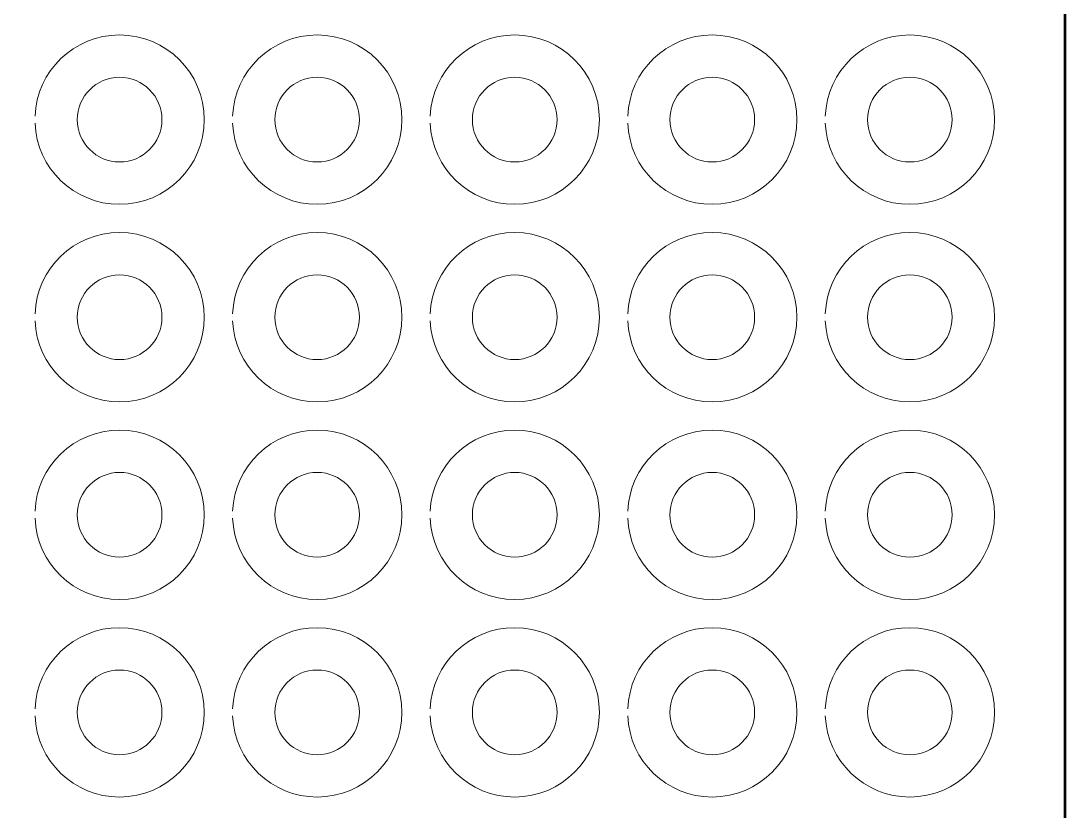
# Model space of a CAD drawing. Header units: centimetres. Extents: x -17.9 to -3.1, y -25.3 to -4.3.
# Drawn here: x -10.5 to -3.1, y -20.55 to -14.95 of the extents above; entities that cross this region are included whole.
import ezdxf

# ---------------------------------------------------------------- set-up
doc = ezdxf.new("R2010")
doc.units = ezdxf.units.CM
doc.header["$MEASUREMENT"] = 0
doc.layers.add('Layer 1', color=7, linetype='Continuous')

msp = doc.modelspace()

# ---------------------------------------------------------------- linework, layer by layer
at = {"layer": 'Layer 1', "color": 7, "lineweight": 53}
msp.add_open_spline([(-17.90003, -24.8499), (-17.90003, -24.8499), (-17.90003, -4.84994), (-17.90003, -4.84994), (-17.90003, -4.84994), (-17.90003, -4.57297), (-17.67694, -4.34998), (-17.39994, -4.34998), (-17.39994, -4.34998), (-17.39994, -4.34998), (-3.60007, -4.34998), (-3.60007, -4.34998), (-3.60007, -4.34998), (-3.32293, -4.34998), (-3.09997, -4.57297), (-3.09997, -4.84994), (-3.09997, -4.84994), (-3.09997, -4.84994), (-3.09997, -24.8499), (-3.09997, -24.8499), (-3.09997, -24.8499), (-3.09997, -25.1269), (-3.32293, -25.34999), (-3.60007, -25.34999), (-3.60007, -25.34999), (-3.60007, -25.34999), (-17.39994, -25.34999), (-17.39994, -25.34999), (-17.39994, -25.34999), (-17.67694, -25.34999), (-17.90003, -25.1269), (-17.90003, -24.8499)], degree=3, knots=[0, 0, 0, 0, 0.125, 0.125, 0.125, 0.125, 0.25, 0.25, 0.25, 0.25, 0.375, 0.375, 0.375, 0.375, 0.5, 0.5, 0.5, 0.5, 0.625, 0.625, 0.625, 0.625, 0.75, 0.75, 0.75, 0.75, 0.875, 0.875, 0.875, 0.875, 1, 1, 1, 1], dxfattribs=at)
at = {"layer": 'Layer 1', "color": 250, "lineweight": 20}
for points in [[(-10.39972, -15.625), (-10.3866, -15.30527), (-10.12318, -15.05), (-9.80024, -15.05), (-9.80024, -15.05), (-9.46896, -15.05), (-9.20028, -15.31868), (-9.20028, -15.65), (-9.20028, -15.65), (-9.20028, -15.98129), (-9.46896, -16.25), (-9.80024, -16.25), (-9.80024, -16.25), (-10.12318, -16.25), (-10.3866, -15.9947), (-10.39972, -15.675)], [(-8.99972, -15.625), (-8.9866, -15.30527), (-8.72318, -15.05), (-8.40024, -15.05), (-8.40024, -15.05), (-8.06896, -15.05), (-7.80028, -15.31868), (-7.80028, -15.65), (-7.80028, -15.65), (-7.80028, -15.98129), (-8.06896, -16.25), (-8.40024, -16.25), (-8.40024, -16.25), (-8.72318, -16.25), (-8.9866, -15.9947), (-8.99972, -15.675)], [(-7.59972, -15.625), (-7.5866, -15.30527), (-7.32318, -15.05), (-7.00024, -15.05), (-7.00024, -15.05), (-6.66896, -15.05), (-6.40028, -15.31868), (-6.40028, -15.65), (-6.40028, -15.65), (-6.40028, -15.98129), (-6.66896, -16.25), (-7.00024, -16.25), (-7.00024, -16.25), (-7.32318, -16.25), (-7.5866, -15.9947), (-7.59972, -15.675)], [(-6.19972, -15.625), (-6.1866, -15.30527), (-5.92318, -15.05), (-5.60024, -15.05), (-5.60024, -15.05), (-5.26896, -15.05), (-5.00028, -15.31868), (-5.00028, -15.65), (-5.00028, -15.65), (-5.00028, -15.98129), (-5.26896, -16.25), (-5.60024, -16.25), (-5.60024, -16.25), (-5.92318, -16.25), (-6.1866, -15.9947), (-6.19972, -15.675)], [(-4.79972, -15.625), (-4.7866, -15.30527), (-4.52318, -15.05), (-4.20024, -15.05), (-4.20024, -15.05), (-3.86896, -15.05), (-3.60028, -15.31868), (-3.60028, -15.65), (-3.60028, -15.65), (-3.60028, -15.98129), (-3.86896, -16.25), (-4.20024, -16.25), (-4.20024, -16.25), (-4.52318, -16.25), (-4.7866, -15.9947), (-4.79972, -15.675)], [(-9.80026, -15.35), (-9.63462, -15.35), (-9.50028, -15.48434), (-9.50028, -15.65), (-9.50028, -15.65), (-9.50028, -15.81564), (-9.63462, -15.95), (-9.80026, -15.95), (-9.80026, -15.95), (-9.96592, -15.95), (-10.10028, -15.81564), (-10.10028, -15.65), (-10.10028, -15.65), (-10.10028, -15.48434), (-9.96592, -15.35), (-9.80026, -15.35)], [(-8.40026, -15.35), (-8.23462, -15.35), (-8.10028, -15.48434), (-8.10028, -15.65), (-8.10028, -15.65), (-8.10028, -15.81564), (-8.23462, -15.95), (-8.40026, -15.95), (-8.40026, -15.95), (-8.56592, -15.95), (-8.70028, -15.81564), (-8.70028, -15.65), (-8.70028, -15.65), (-8.70028, -15.48434), (-8.56592, -15.35), (-8.40026, -15.35)], [(-7.00026, -15.35), (-6.83462, -15.35), (-6.70028, -15.48434), (-6.70028, -15.65), (-6.70028, -15.65), (-6.70028, -15.81564), (-6.83462, -15.95), (-7.00026, -15.95), (-7.00026, -15.95), (-7.16592, -15.95), (-7.30028, -15.81564), (-7.30028, -15.65), (-7.30028, -15.65), (-7.30028, -15.48434), (-7.16592, -15.35), (-7.00026, -15.35)], [(-5.60026, -15.35), (-5.43462, -15.35), (-5.30028, -15.48434), (-5.30028, -15.65), (-5.30028, -15.65), (-5.30028, -15.81564), (-5.43462, -15.95), (-5.60026, -15.95), (-5.60026, -15.95), (-5.76592, -15.95), (-5.90028, -15.81564), (-5.90028, -15.65), (-5.90028, -15.65), (-5.90028, -15.48434), (-5.76592, -15.35), (-5.60026, -15.35)], [(-4.20026, -15.35), (-4.03462, -15.35), (-3.90028, -15.48434), (-3.90028, -15.65), (-3.90028, -15.65), (-3.90028, -15.81564), (-4.03462, -15.95), (-4.20026, -15.95), (-4.20026, -15.95), (-4.36592, -15.95), (-4.50028, -15.81564), (-4.50028, -15.65), (-4.50028, -15.65), (-4.50028, -15.48434), (-4.36592, -15.35), (-4.20026, -15.35)], [(-10.39972, -17.025), (-10.3866, -16.70527), (-10.12318, -16.45), (-9.80024, -16.45), (-9.80024, -16.45), (-9.46896, -16.45), (-9.20028, -16.71868), (-9.20028, -17.05), (-9.20028, -17.05), (-9.20028, -17.38129), (-9.46896, -17.65), (-9.80024, -17.65), (-9.80024, -17.65), (-10.12318, -17.65), (-10.3866, -17.3947), (-10.39972, -17.075)], [(-8.99972, -17.025), (-8.9866, -16.70527), (-8.72318, -16.45), (-8.40024, -16.45), (-8.40024, -16.45), (-8.06896, -16.45), (-7.80028, -16.71868), (-7.80028, -17.05), (-7.80028, -17.05), (-7.80028, -17.38129), (-8.06896, -17.65), (-8.40024, -17.65), (-8.40024, -17.65), (-8.72318, -17.65), (-8.9866, -17.3947), (-8.99972, -17.075)], [(-7.59972, -17.025), (-7.5866, -16.70527), (-7.32318, -16.45), (-7.00024, -16.45), (-7.00024, -16.45), (-6.66896, -16.45), (-6.40028, -16.71868), (-6.40028, -17.05), (-6.40028, -17.05), (-6.40028, -17.38129), (-6.66896, -17.65), (-7.00024, -17.65), (-7.00024, -17.65), (-7.32318, -17.65), (-7.5866, -17.3947), (-7.59972, -17.075)], [(-6.19972, -17.025), (-6.1866, -16.70527), (-5.92318, -16.45), (-5.60024, -16.45), (-5.60024, -16.45), (-5.26896, -16.45), (-5.00028, -16.71868), (-5.00028, -17.05), (-5.00028, -17.05), (-5.00028, -17.38129), (-5.26896, -17.65), (-5.60024, -17.65), (-5.60024, -17.65), (-5.92318, -17.65), (-6.1866, -17.3947), (-6.19972, -17.075)], [(-4.79972, -17.025), (-4.7866, -16.70527), (-4.52318, -16.45), (-4.20024, -16.45), (-4.20024, -16.45), (-3.86896, -16.45), (-3.60028, -16.71868), (-3.60028, -17.05), (-3.60028, -17.05), (-3.60028, -17.38129), (-3.86896, -17.65), (-4.20024, -17.65), (-4.20024, -17.65), (-4.52318, -17.65), (-4.7866, -17.3947), (-4.79972, -17.075)], [(-9.80026, -16.75), (-9.63462, -16.75), (-9.50028, -16.88434), (-9.50028, -17.05), (-9.50028, -17.05), (-9.50028, -17.21564), (-9.63462, -17.35), (-9.80026, -17.35), (-9.80026, -17.35), (-9.96592, -17.35), (-10.10028, -17.21564), (-10.10028, -17.05), (-10.10028, -17.05), (-10.10028, -16.88434), (-9.96592, -16.75), (-9.80026, -16.75)], [(-8.40026, -16.75), (-8.23462, -16.75), (-8.10028, -16.88434), (-8.10028, -17.05), (-8.10028, -17.05), (-8.10028, -17.21564), (-8.23462, -17.35), (-8.40026, -17.35), (-8.40026, -17.35), (-8.56592, -17.35), (-8.70028, -17.21564), (-8.70028, -17.05), (-8.70028, -17.05), (-8.70028, -16.88434), (-8.56592, -16.75), (-8.40026, -16.75)], [(-7.00026, -16.75), (-6.83462, -16.75), (-6.70028, -16.88434), (-6.70028, -17.05), (-6.70028, -17.05), (-6.70028, -17.21564), (-6.83462, -17.35), (-7.00026, -17.35), (-7.00026, -17.35), (-7.16592, -17.35), (-7.30028, -17.21564), (-7.30028, -17.05), (-7.30028, -17.05), (-7.30028, -16.88434), (-7.16592, -16.75), (-7.00026, -16.75)], [(-5.60026, -16.75), (-5.43462, -16.75), (-5.30028, -16.88434), (-5.30028, -17.05), (-5.30028, -17.05), (-5.30028, -17.21564), (-5.43462, -17.35), (-5.60026, -17.35), (-5.60026, -17.35), (-5.76592, -17.35), (-5.90028, -17.21564), (-5.90028, -17.05), (-5.90028, -17.05), (-5.90028, -16.88434), (-5.76592, -16.75), (-5.60026, -16.75)], [(-4.20026, -16.75), (-4.03462, -16.75), (-3.90028, -16.88434), (-3.90028, -17.05), (-3.90028, -17.05), (-3.90028, -17.21564), (-4.03462, -17.35), (-4.20026, -17.35), (-4.20026, -17.35), (-4.36592, -17.35), (-4.50028, -17.21564), (-4.50028, -17.05), (-4.50028, -17.05), (-4.50028, -16.88434), (-4.36592, -16.75), (-4.20026, -16.75)], [(-10.39972, -18.425), (-10.3866, -18.10527), (-10.12318, -17.85), (-9.80024, -17.85), (-9.80024, -17.85), (-9.46896, -17.85), (-9.20028, -18.11868), (-9.20028, -18.45), (-9.20028, -18.45), (-9.20028, -18.78129), (-9.46896, -19.05), (-9.80024, -19.05), (-9.80024, -19.05), (-10.12318, -19.05), (-10.3866, -18.7947), (-10.39972, -18.475)], [(-8.99972, -18.425), (-8.9866, -18.10527), (-8.72318, -17.85), (-8.40024, -17.85), (-8.40024, -17.85), (-8.06896, -17.85), (-7.80028, -18.11868), (-7.80028, -18.45), (-7.80028, -18.45), (-7.80028, -18.78129), (-8.06896, -19.05), (-8.40024, -19.05), (-8.40024, -19.05), (-8.72318, -19.05), (-8.9866, -18.7947), (-8.99972, -18.475)], [(-7.59972, -18.425), (-7.5866, -18.10527), (-7.32318, -17.85), (-7.00024, -17.85), (-7.00024, -17.85), (-6.66896, -17.85), (-6.40028, -18.11868), (-6.40028, -18.45), (-6.40028, -18.45), (-6.40028, -18.78129), (-6.66896, -19.05), (-7.00024, -19.05), (-7.00024, -19.05), (-7.32318, -19.05), (-7.5866, -18.7947), (-7.59972, -18.475)], [(-6.19972, -18.425), (-6.1866, -18.10527), (-5.92318, -17.85), (-5.60024, -17.85), (-5.60024, -17.85), (-5.26896, -17.85), (-5.00028, -18.11868), (-5.00028, -18.45), (-5.00028, -18.45), (-5.00028, -18.78129), (-5.26896, -19.05), (-5.60024, -19.05), (-5.60024, -19.05), (-5.92318, -19.05), (-6.1866, -18.7947), (-6.19972, -18.475)], [(-4.79972, -18.425), (-4.7866, -18.10527), (-4.52318, -17.85), (-4.20024, -17.85), (-4.20024, -17.85), (-3.86896, -17.85), (-3.60028, -18.11868), (-3.60028, -18.45), (-3.60028, -18.45), (-3.60028, -18.78129), (-3.86896, -19.05), (-4.20024, -19.05), (-4.20024, -19.05), (-4.52318, -19.05), (-4.7866, -18.7947), (-4.79972, -18.475)], [(-9.80026, -18.15), (-9.63462, -18.15), (-9.50028, -18.28434), (-9.50028, -18.45), (-9.50028, -18.45), (-9.50028, -18.61564), (-9.63462, -18.75), (-9.80026, -18.75), (-9.80026, -18.75), (-9.96592, -18.75), (-10.10028, -18.61564), (-10.10028, -18.45), (-10.10028, -18.45), (-10.10028, -18.28434), (-9.96592, -18.15), (-9.80026, -18.15)], [(-8.40026, -18.15), (-8.23462, -18.15), (-8.10028, -18.28434), (-8.10028, -18.45), (-8.10028, -18.45), (-8.10028, -18.61564), (-8.23462, -18.75), (-8.40026, -18.75), (-8.40026, -18.75), (-8.56592, -18.75), (-8.70028, -18.61564), (-8.70028, -18.45), (-8.70028, -18.45), (-8.70028, -18.28434), (-8.56592, -18.15), (-8.40026, -18.15)], [(-7.00026, -18.15), (-6.83462, -18.15), (-6.70028, -18.28434), (-6.70028, -18.45), (-6.70028, -18.45), (-6.70028, -18.61564), (-6.83462, -18.75), (-7.00026, -18.75), (-7.00026, -18.75), (-7.16592, -18.75), (-7.30028, -18.61564), (-7.30028, -18.45), (-7.30028, -18.45), (-7.30028, -18.28434), (-7.16592, -18.15), (-7.00026, -18.15)], [(-5.60026, -18.15), (-5.43462, -18.15), (-5.30028, -18.28434), (-5.30028, -18.45), (-5.30028, -18.45), (-5.30028, -18.61564), (-5.43462, -18.75), (-5.60026, -18.75), (-5.60026, -18.75), (-5.76592, -18.75), (-5.90028, -18.61564), (-5.90028, -18.45), (-5.90028, -18.45), (-5.90028, -18.28434), (-5.76592, -18.15), (-5.60026, -18.15)], [(-4.20026, -18.15), (-4.03462, -18.15), (-3.90028, -18.28434), (-3.90028, -18.45), (-3.90028, -18.45), (-3.90028, -18.61564), (-4.03462, -18.75), (-4.20026, -18.75), (-4.20026, -18.75), (-4.36592, -18.75), (-4.50028, -18.61564), (-4.50028, -18.45), (-4.50028, -18.45), (-4.50028, -18.28434), (-4.36592, -18.15), (-4.20026, -18.15)], [(-10.39972, -19.825), (-10.3866, -19.50527), (-10.12318, -19.25), (-9.80024, -19.25), (-9.80024, -19.25), (-9.46896, -19.25), (-9.20028, -19.51868), (-9.20028, -19.85), (-9.20028, -19.85), (-9.20028, -20.18129), (-9.46896, -20.45), (-9.80024, -20.45), (-9.80024, -20.45), (-10.12318, -20.45), (-10.3866, -20.1947), (-10.39972, -19.875)], [(-8.99972, -19.825), (-8.9866, -19.50527), (-8.72318, -19.25), (-8.40024, -19.25), (-8.40024, -19.25), (-8.06896, -19.25), (-7.80028, -19.51868), (-7.80028, -19.85), (-7.80028, -19.85), (-7.80028, -20.18129), (-8.06896, -20.45), (-8.40024, -20.45), (-8.40024, -20.45), (-8.72318, -20.45), (-8.9866, -20.1947), (-8.99972, -19.875)], [(-7.59972, -19.825), (-7.5866, -19.50527), (-7.32318, -19.25), (-7.00024, -19.25), (-7.00024, -19.25), (-6.66896, -19.25), (-6.40028, -19.51868), (-6.40028, -19.85), (-6.40028, -19.85), (-6.40028, -20.18129), (-6.66896, -20.45), (-7.00024, -20.45), (-7.00024, -20.45), (-7.32318, -20.45), (-7.5866, -20.1947), (-7.59972, -19.875)], [(-6.19972, -19.825), (-6.1866, -19.50527), (-5.92318, -19.25), (-5.60024, -19.25), (-5.60024, -19.25), (-5.26896, -19.25), (-5.00028, -19.51868), (-5.00028, -19.85), (-5.00028, -19.85), (-5.00028, -20.18129), (-5.26896, -20.45), (-5.60024, -20.45), (-5.60024, -20.45), (-5.92318, -20.45), (-6.1866, -20.1947), (-6.19972, -19.875)], [(-4.79972, -19.825), (-4.7866, -19.50527), (-4.52318, -19.25), (-4.20024, -19.25), (-4.20024, -19.25), (-3.86896, -19.25), (-3.60028, -19.51868), (-3.60028, -19.85), (-3.60028, -19.85), (-3.60028, -20.18129), (-3.86896, -20.45), (-4.20024, -20.45), (-4.20024, -20.45), (-4.52318, -20.45), (-4.7866, -20.1947), (-4.79972, -19.875)], [(-9.80026, -19.55), (-9.63462, -19.55), (-9.50028, -19.68434), (-9.50028, -19.85), (-9.50028, -19.85), (-9.50028, -20.01564), (-9.63462, -20.15), (-9.80026, -20.15), (-9.80026, -20.15), (-9.96592, -20.15), (-10.10028, -20.01564), (-10.10028, -19.85), (-10.10028, -19.85), (-10.10028, -19.68434), (-9.96592, -19.55), (-9.80026, -19.55)], [(-8.40026, -19.55), (-8.23462, -19.55), (-8.10028, -19.68434), (-8.10028, -19.85), (-8.10028, -19.85), (-8.10028, -20.01564), (-8.23462, -20.15), (-8.40026, -20.15), (-8.40026, -20.15), (-8.56592, -20.15), (-8.70028, -20.01564), (-8.70028, -19.85), (-8.70028, -19.85), (-8.70028, -19.68434), (-8.56592, -19.55), (-8.40026, -19.55)], [(-7.00026, -19.55), (-6.83462, -19.55), (-6.70028, -19.68434), (-6.70028, -19.85), (-6.70028, -19.85), (-6.70028, -20.01564), (-6.83462, -20.15), (-7.00026, -20.15), (-7.00026, -20.15), (-7.16592, -20.15), (-7.30028, -20.01564), (-7.30028, -19.85), (-7.30028, -19.85), (-7.30028, -19.68434), (-7.16592, -19.55), (-7.00026, -19.55)], [(-5.60026, -19.55), (-5.43462, -19.55), (-5.30028, -19.68434), (-5.30028, -19.85), (-5.30028, -19.85), (-5.30028, -20.01564), (-5.43462, -20.15), (-5.60026, -20.15), (-5.60026, -20.15), (-5.76592, -20.15), (-5.90028, -20.01564), (-5.90028, -19.85), (-5.90028, -19.85), (-5.90028, -19.68434), (-5.76592, -19.55), (-5.60026, -19.55)], [(-4.20026, -19.55), (-4.03462, -19.55), (-3.90028, -19.68434), (-3.90028, -19.85), (-3.90028, -19.85), (-3.90028, -20.01564), (-4.03462, -20.15), (-4.20026, -20.15), (-4.20026, -20.15), (-4.36592, -20.15), (-4.50028, -20.01564), (-4.50028, -19.85), (-4.50028, -19.85), (-4.50028, -19.68434), (-4.36592, -19.55), (-4.20026, -19.55)]]:
    msp.add_open_spline(points, degree=3, knots=[0, 0, 0, 0, 0.25, 0.25, 0.25, 0.25, 0.5, 0.5, 0.5, 0.5, 0.75, 0.75, 0.75, 0.75, 1, 1, 1, 1], dxfattribs=at)

doc.saveas('drawing.dxf')
